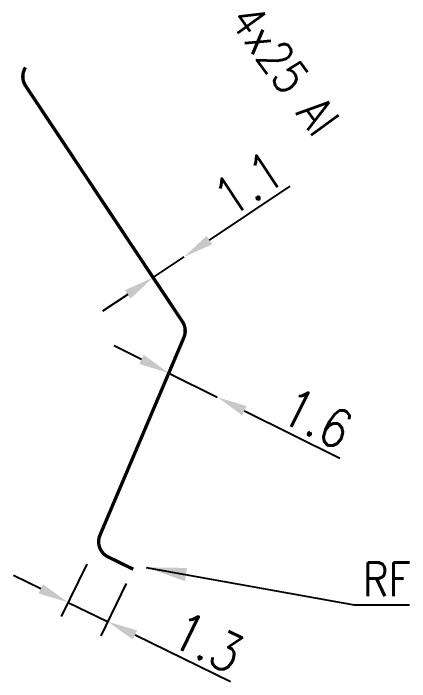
# Model space of a CAD drawing. Header units: millimetres. Extents: x 184011 to 185000, y 128010 to 128993.
# Drawn here: x 184149.37 to 184161.08, y 128275.25 to 128295 of the extents above; entities that cross this region are included whole.
import ezdxf
from ezdxf.enums import TextEntityAlignment as Align

# ---------------------------------------------------------------- set-up
doc = ezdxf.new("R2010")
doc.units = ezdxf.units.MM
doc.header["$PDMODE"] = 34
doc.linetypes.add('B_ST_Al', pattern=[2000, 1000, 1000])
doc.layers.get('DEFPOINTS').update_dxf_attribs({"linetype": 'CONTINUOUS'})
doc.layers.add('B_100', color=3, linetype='CONTINUOUS')
doc.styles.get("Standard").update_dxf_attribs({"font": 'romans.shx', "width": 0.85})
doc.dimstyles.get("Standard").update_dxf_attribs({"dimtxt": 1.5, "dimasz": 1.2, "dimexe": 0.625, "dimexo": 0.625, "dimgap": 0.25, "dimtad": 1, "dimdec": 1, "dimzin": 0, "dimdsep": 46, "dimtxsty": 'Standard', "dimcen": -0.5, "dimadec": 0, "dimazin": 0, "dimtfac": 1, "dimtdec": 1, "dimtmove": 0, "dimatfit": 3, "dimfxl": 0, "dimtolj": 1, "dimtzin": 0, "dimarcsym": 0})

# ---------------------------------------------------------------- blocks, each defined once
blk = doc.blocks.new('*D258')
at = {"layer": 'B_100', "color": 0, "linetype": 'Continuous', "lineweight": -2, "transparency": 16777216}
for p, q in [((184151.541, 128278.718), (184150.784, 128277.168)), ((184150.181, 128277.984), (184149.372, 128278.379)), ((184152.709, 128278.147), (184151.952, 128276.598)), ((184150.99, 128277.589), (184152.158, 128277.019)), ((184152.967, 128276.624), (184155.79, 128275.245))]:
    blk.add_line(p, q, dxfattribs=at)
at = {"layer": 'B_100', "color": 0, "linetype": 'Continuous', "transparency": 16777216}
for points in [[(184150.247, 128278.119), (184150.115, 128277.849), (184150.99, 128277.589)], [(184153.032, 128276.759), (184152.901, 128276.489), (184152.158, 128277.019)]]:
    blk.add_solid(points, dxfattribs=at)
at = {"layer": 'DEFPOINTS', "color": 0, "linetype": 'Continuous', "transparency": 16777216}
for p in [(184151.746, 128279.139), (184152.914, 128278.568), (184152.158, 128277.019)]:
    blk.add_point(p, dxfattribs=at)
at = {"layer": 'B_100', "color": 0, "linetype": 'Continuous', "transparency": 16777216, "insert": (184155.112, 128276.411), "char_height": 1.125, "attachment_point": 5, "rotation": 333.9747}
blk.add_mtext('\\A1;1.3', dxfattribs=at)
blk = doc.blocks.new('*D259')
at = {"layer": 'B_100', "color": 0, "linetype": 'Continuous', "lineweight": -2, "transparency": 16777216}
for p, q in [((184153.159, 128284.767), (184152.353, 128285.168)), ((184153.965, 128284.366), (184155.397, 128283.654)), ((184156.203, 128283.253), (184159.016, 128281.853))]:
    blk.add_line(p, q, dxfattribs=at)
at = {"layer": 'B_100', "color": 0, "linetype": 'Continuous', "transparency": 16777216}
for points in [[(184153.226, 128284.901), (184153.092, 128284.633), (184153.965, 128284.366)], [(184156.27, 128283.387), (184156.136, 128283.118), (184155.397, 128283.654)]]:
    blk.add_solid(points, dxfattribs=at)
at = {"layer": 'DEFPOINTS', "color": 0, "linetype": 'Continuous', "transparency": 16777216}
for p in [(184153.965, 128284.366), (184155.397, 128283.654), (184155.397, 128283.654)]:
    blk.add_point(p, dxfattribs=at)
at = {"layer": 'B_100', "color": 0, "linetype": 'Continuous', "transparency": 16777216, "insert": (184158.347, 128283.024), "char_height": 1.125, "attachment_point": 5, "rotation": 333.5494}
blk.add_mtext('\\A1;1.6', dxfattribs=at)
blk = doc.blocks.new('*D260')
at = {"layer": 'B_100', "color": 0, "linetype": 'Continuous', "lineweight": -2, "transparency": 16777216}
for p, q in [((184155.167, 128288.295), (184157.555, 128289.884)), ((184153.501, 128287.188), (184154.417, 128287.797)), ((184152.752, 128286.689), (184152.002, 128286.191))]:
    blk.add_line(p, q, dxfattribs=at)
at = {"layer": 'B_100', "color": 0, "linetype": 'Continuous', "transparency": 16777216}
for points in [[(184155.083, 128288.42), (184155.25, 128288.17), (184154.417, 128287.797)], [(184152.669, 128286.814), (184152.835, 128286.564), (184153.501, 128287.188)]]:
    blk.add_solid(points, dxfattribs=at)
at = {"layer": 'DEFPOINTS', "color": 0, "linetype": 'Continuous', "transparency": 16777216}
for p in [(184154.417, 128287.797), (184154.417, 128287.797), (184153.501, 128287.188)]:
    blk.add_point(p, dxfattribs=at)
at = {"layer": 'B_100', "color": 0, "linetype": 'Continuous', "transparency": 16777216, "insert": (184156.32, 128289.963), "char_height": 1.125, "attachment_point": 5, "rotation": 33.6282}
blk.add_mtext('\\A1;1.1', dxfattribs=at)

msp = doc.modelspace()

# ---------------------------------------------------------------- linework, layer by layer
at = {"layer": 'B_100', "linetype": 'B_ST_Al', "const_width": 0.1, "flags": 128}
msp.add_lwpolyline([(184149.731, 128293.398, 0.298164), (184149.735, 128292.85), (184153.501, 128287.188), (184154.366, 128285.887, -0.25223), (184154.41, 128285.415), (184153.965, 128284.366), (184151.932, 128279.575, 0.398819), (184152.172, 128278.931), (184152.914, 128278.568)], format="xyb", dxfattribs=at)

# ---------------------------------------------------------------- texts
at = {"layer": 'B_100', "linetype": 'Continuous', "width": 0.85}
msp.add_text('4x25 Al', height=1, rotation=305.8886, dxfattribs=at).set_placement((184157.392, 128293.33), align=Align.MIDDLE)
at = {"layer": 'B_100', "linetype": 'Continuous', "insert": (184159.697, 128278.267), "char_height": 1, "attachment_point": 4}
msp.add_mtext('RF', dxfattribs=at)

# ---------------------------------------------------------------- dimensions: what is measured, and where the dimension line sits
at = {"layer": 'B_100', "linetype": 'Continuous'}
for base, p1, p2, angle, picture, middle in [((184154.417, 128287.797), (184153.501, 128287.188), (184154.417, 128287.797), 213.6282, '*D260', (184156.736, 128289.339)), ((184155.397, 128283.654), (184153.965, 128284.366), (184155.397, 128283.654), 153.5494, '*D259', (184158.013, 128282.353)), ((184152.158, 128277.019), (184151.746, 128279.139), (184152.914, 128278.568), 153.9747, '*D258', (184154.783, 128275.737))]:
    dim = msp.add_linear_dim(base=base, p1=p1, p2=p2, angle=angle, dimstyle='Standard', override={"dimscale": 0.75}, dxfattribs=at)
    dim.commit()
    dim.dimension.update_dxf_attribs({"geometry": picture, "text_midpoint": middle, "dimtype": 160})

# ---------------------------------------------------------------- leaders
at = {"layer": 'B_100', "linetype": 'Continuous', "annotation_type": 0, "has_hookline": 1, "hookline_direction": 0, "text_width": 1.376}
msp.add_leader([(184153.292, 128278.623), (184159.447, 128277.517)], dimstyle='Standard', dxfattribs=at)

doc.saveas('drawing.dxf')
